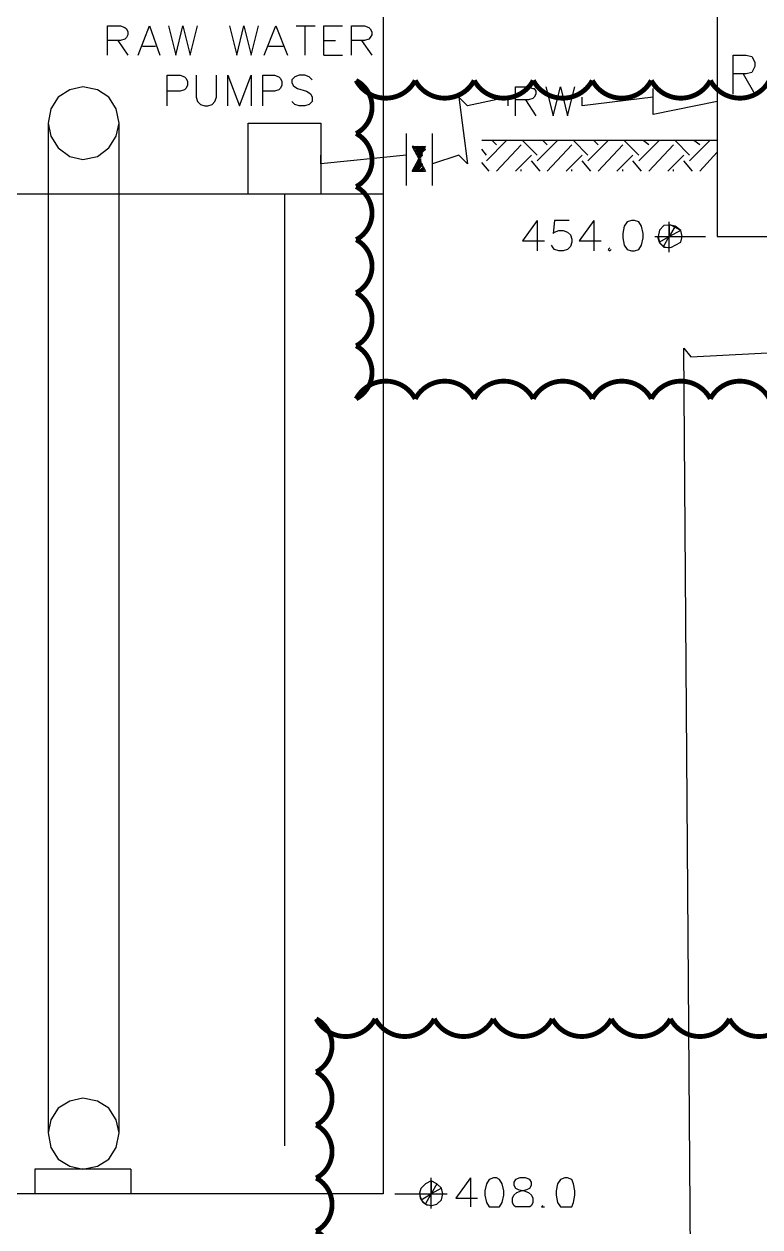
# Model space of a CAD drawing. Header units: metres. Extents: x 45 to 1207, y 17 to 774.
# Drawn here: x 163.1 to 284.8, y 421.5 to 620.5 of the extents above; entities that cross this region are included whole.
import ezdxf

# ---------------------------------------------------------------- set-up
doc = ezdxf.new("R2010")
doc.units = ezdxf.units.M
doc.layers.add('REV-AGENT', color=1, linetype='Continuous')

msp = doc.modelspace()

# ---------------------------------------------------------------- linework, layer by layer
for p, q in [((222.48, 648.72), (222.48, 426.96)), ((277.68, 640.8), (277.68, 585.36)), ((176.88, 615.36), (176.88, 620.16)), ((176.88, 620.16), (179.04, 620.16)), ((179.04, 620.16), (179.76, 619.92)), ((179.76, 619.92), (180, 619.68)), ((180, 619.68), (180.24, 619.2)), ((180.24, 619.2), (180.24, 618.72)), ((181.92, 615.36), (183.84, 620.16)), ((183.84, 620.16), (185.52, 615.36)), ((186.96, 620.16), (188.16, 615.36)), ((188.16, 615.36), (189.36, 620.16)), ((189.36, 620.16), (190.56, 615.36)), ((190.56, 615.36), (191.76, 620.16)), ((197.04, 620.16), (198.24, 615.36)), ((198.24, 615.36), (199.44, 620.16)), ((199.44, 620.16), (200.64, 615.36)), ((200.64, 615.36), (201.84, 620.16)), ((202.8, 615.36), (204.72, 620.16)), ((204.72, 620.16), (206.64, 615.36)), ((208.08, 620.16), (211.2, 620.16)), ((209.52, 620.16), (209.52, 615.36)), ((212.64, 615.36), (212.64, 620.16)), ((212.64, 620.16), (215.76, 620.16)), ((217.2, 615.36), (217.2, 620.16)), ((217.2, 620.16), (219.36, 620.16)), ((219.36, 620.16), (220.08, 619.92)), ((220.08, 619.92), (220.32, 619.68)), ((220.32, 619.68), (220.56, 619.2)), ((220.56, 619.2), (220.56, 618.72)), ((179.04, 617.76), (176.88, 617.76)), ((178.56, 617.76), (180.24, 615.36)), ((179.76, 618), (179.04, 617.76)), ((180, 618.24), (179.76, 618)), ((180.24, 618.72), (180, 618.24)), ((212.64, 617.76), (214.56, 617.76)), ((219.36, 617.76), (217.2, 617.76)), ((218.88, 617.76), (220.56, 615.36)), ((220.08, 618), (219.36, 617.76)), ((220.32, 618.24), (220.08, 618)), ((220.56, 618.72), (220.32, 618.24)), ((182.64, 616.8), (184.8, 616.8)), ((203.52, 616.8), (205.92, 616.8)), ((212.64, 615.36), (215.76, 615.36)), ((280.32, 608.88), (280.32, 615.36)), ((280.32, 615.36), (282.48, 615.36)), ((282.48, 615.36), (283.44, 615.12)), ((283.44, 615.12), (283.92, 614.16)), ((283.92, 613.44), (283.44, 612.48)), ((283.92, 614.16), (283.92, 613.44)), ((186.72, 606.96), (186.72, 612)), ((186.72, 612), (188.88, 612)), ((188.88, 612), (189.6, 611.76)), ((189.6, 611.76), (189.84, 611.52)), ((189.84, 611.52), (190.08, 611.04)), ((190.08, 611.04), (190.08, 610.32)), ((191.52, 612), (191.52, 608.4)), ((194.88, 608.4), (194.88, 612)), ((196.8, 606.96), (196.8, 612)), ((196.8, 612), (198.72, 606.96)), ((198.72, 606.96), (200.64, 612)), ((200.64, 612), (200.64, 606.96)), ((202.56, 606.96), (202.56, 612)), ((202.56, 612), (204.48, 612)), ((204.48, 612), (205.2, 611.76)), ((205.2, 611.76), (205.44, 611.52)), ((205.44, 611.52), (205.68, 611.04)), ((205.68, 611.04), (205.68, 610.32)), ((207.84, 611.76), (207.36, 611.28)), ((207.36, 611.28), (207.36, 610.8)), ((208.56, 612), (207.84, 611.76)), ((209.52, 612), (208.56, 612)), ((210.24, 611.76), (209.52, 612)), ((210.72, 611.28), (210.24, 611.76)), ((282.48, 612.24), (280.32, 612.24)), ((282, 612.24), (283.92, 608.88)), ((283.44, 612.48), (282.48, 612.24)), ((170.64, 609.6), (168.72, 608.4)), ((172.8, 610.08), (170.64, 609.6)), ((175.2, 609.6), (172.8, 610.08)), ((177.12, 608.4), (175.2, 609.6)), ((188.88, 609.36), (186.72, 609.36)), ((189.6, 609.6), (188.88, 609.36)), ((189.84, 609.84), (189.6, 609.6)), ((190.08, 610.32), (189.84, 609.84)), ((204.48, 609.36), (202.56, 609.36)), ((205.2, 609.6), (204.48, 609.36)), ((205.44, 609.84), (205.2, 609.6)), ((205.68, 610.32), (205.44, 609.84)), ((207.36, 610.8), (207.6, 610.32)), ((207.6, 610.32), (207.84, 610.08)), ((207.84, 610.08), (208.32, 609.84)), ((208.32, 609.84), (209.76, 609.36)), ((209.76, 609.36), (210.24, 609.12)), ((210.24, 609.12), (210.48, 608.88)), ((244.32, 605.28), (244.32, 610.08)), ((244.32, 610.08), (246.48, 610.08)), ((246.48, 610.08), (247.2, 609.84)), ((247.2, 609.84), (247.44, 609.84)), ((247.44, 609.84), (247.68, 609.36)), ((247.68, 609.36), (247.68, 608.88)), ((249.36, 610.08), (250.56, 605.28)), ((250.56, 605.28), (251.76, 610.08)), ((251.76, 610.08), (252.96, 605.28)), ((252.96, 605.28), (254.16, 610.08)), ((267.12, 605.52), (267.12, 609.84)), ((168.72, 608.4), (167.52, 606.48)), ((178.32, 606.48), (177.12, 608.4)), ((191.52, 608.4), (191.76, 607.68)), ((191.76, 607.68), (192.24, 607.2)), ((192.24, 607.2), (192.96, 606.96)), ((192.96, 606.96), (193.44, 606.96)), ((193.44, 606.96), (194.16, 607.2)), ((194.16, 607.2), (194.64, 607.68)), ((194.64, 607.68), (194.88, 608.4)), ((207.84, 607.2), (207.36, 607.68)), ((208.56, 606.96), (207.84, 607.2)), ((209.52, 606.96), (208.56, 606.96)), ((210.24, 607.2), (209.52, 606.96)), ((210.72, 607.68), (210.24, 607.2)), ((210.48, 608.88), (210.72, 608.4)), ((210.72, 608.4), (210.72, 607.68)), ((236.4, 606.96), (234.96, 608.4)), ((236.4, 606.96), (234.96, 608.4)), ((234.96, 608.4), (236.4, 597.36)), ((234.96, 608.4), (236.4, 597.36)), ((243.12, 608.4), (236.4, 606.96)), ((243.12, 608.4), (236.4, 606.96)), ((243.12, 606.96), (243.12, 608.4)), ((246.48, 607.92), (244.32, 607.92)), ((246, 607.92), (247.68, 605.28)), ((247.2, 608.16), (246.48, 607.92)), ((247.44, 608.4), (247.2, 608.16)), ((247.68, 608.88), (247.44, 608.4)), ((267.12, 608.4), (255.36, 606.96)), ((267.12, 608.4), (255.36, 606.96)), ((255.36, 606.96), (255.36, 608.4)), ((267.12, 606.96), (267.12, 608.4)), ((277.68, 607.68), (267.12, 605.52)), ((167.52, 606.48), (167.04, 604.08)), ((178.8, 604.08), (178.32, 606.48)), ((167.04, 604.08), (167.04, 437.04)), ((167.04, 604.08), (167.52, 601.92)), ((178.32, 601.92), (178.8, 604.08)), ((178.8, 437.04), (178.8, 604.08)), ((167.52, 601.92), (168.72, 600)), ((177.12, 600), (178.32, 601.92)), ((226.32, 593.76), (226.32, 602.4)), ((230.64, 593.76), (230.64, 602.4)), ((277.68, 601.2), (238.8, 601.2)), ((239.52, 597.84), (242.88, 601.2)), ((241.2, 600.48), (240.48, 601.2)), ((247.92, 598.8), (245.52, 601.2)), ((247.92, 597.84), (251.28, 601.2)), ((249.6, 600.48), (248.88, 601.2)), ((256.32, 598.8), (253.92, 601.2)), ((256.32, 597.84), (259.68, 601.2)), ((258, 600.48), (257.28, 601.2)), ((264.72, 598.8), (262.32, 601.2)), ((264.72, 597.84), (268.08, 601.2)), ((266.4, 600.48), (265.44, 601.2)), ((273.12, 598.8), (270.72, 601.2)), ((273.12, 597.84), (276.48, 601.2)), ((274.8, 600.48), (273.84, 601.2)), ((168.72, 600), (170.64, 598.56)), ((175.2, 598.56), (177.12, 600)), ((227.28, 600.24), (229.44, 596.16)), ((227.28, 596.16), (229.44, 600.24)), ((227.28, 600.24), (229.44, 600.24)), ((227.28, 600.24), (227.52, 600.24)), ((227.52, 600.24), (227.28, 600.24)), ((227.52, 600), (227.76, 600.24)), ((227.52, 599.76), (228, 600.24)), ((227.52, 599.76), (228.24, 600.24)), ((228.24, 600.24), (227.52, 599.76)), ((227.76, 599.76), (228.24, 600.24)), ((228.24, 600.24), (227.76, 599.76)), ((227.76, 599.52), (228.48, 600.24)), ((228.48, 600.24), (227.76, 599.52)), ((227.76, 599.52), (228.48, 600.24)), ((227.76, 599.52), (228.72, 600.24)), ((228.72, 600.24), (227.76, 599.28)), ((227.76, 599.28), (228.72, 600.24)), ((228.72, 600.24), (227.76, 599.28)), ((227.76, 599.28), (228.72, 600.24)), ((228.72, 600.24), (227.76, 599.28)), ((227.76, 599.28), (228.72, 600.24)), ((228.72, 600.24), (227.76, 599.28)), ((227.76, 599.28), (228.72, 600.24)), ((228.72, 600.24), (227.76, 599.28)), ((227.76, 599.28), (228.72, 600.24)), ((228.72, 600.24), (227.76, 599.28)), ((227.76, 599.28), (228.72, 600.24)), ((228.72, 600.24), (227.76, 599.28)), ((227.76, 599.28), (228.72, 600.24)), ((228.72, 600.24), (227.76, 599.28)), ((227.76, 599.28), (228.72, 600.24)), ((228.72, 600.24), (227.76, 599.28)), ((227.76, 599.28), (228.72, 600.24)), ((228.72, 600.24), (227.76, 599.28)), ((227.76, 599.28), (228.72, 600.24)), ((228.72, 600.24), (227.76, 599.28)), ((227.76, 599.28), (228.72, 600.24)), ((228.72, 600.24), (227.76, 599.28)), ((227.76, 599.28), (228.72, 600.24)), ((228.72, 600.24), (227.76, 599.28)), ((227.76, 599.28), (228.72, 600.24)), ((228.72, 600.24), (227.76, 599.28)), ((227.76, 599.28), (228.72, 600.24)), ((228.72, 600.24), (227.76, 599.28)), ((227.76, 599.28), (228.72, 600.24)), ((228.72, 600.24), (227.76, 599.28)), ((227.76, 599.28), (228.72, 600.24)), ((228.72, 600.24), (227.76, 599.28)), ((227.76, 599.28), (228.72, 600.24)), ((228.72, 600.24), (227.76, 599.28)), ((227.76, 599.28), (228.72, 600.24)), ((227.76, 599.28), (228.96, 600.24)), ((228.96, 600.24), (227.76, 599.28)), ((227.76, 599.28), (228.96, 600.24)), ((228.96, 600.24), (228, 599.28)), ((228, 599.28), (228.96, 600.24)), ((228.96, 600.24), (228, 599.28)), ((228, 599.28), (228.96, 600.24)), ((228.96, 600.24), (228, 599.28)), ((228, 599.28), (228.96, 600.24)), ((228.96, 600.24), (228, 599.28)), ((228, 599.28), (228.96, 600.24)), ((228.96, 600.24), (228, 599.28)), ((228, 599.28), (228.96, 600.24)), ((228.96, 600.24), (228, 599.28)), ((228, 599.28), (228.96, 600.24)), ((228.96, 600.24), (228, 599.28)), ((228, 599.28), (228.96, 600.24)), ((228.96, 600.24), (228, 599.28)), ((228, 599.28), (228.96, 600.24)), ((228.96, 600.24), (228, 599.28)), ((228, 599.28), (228.96, 600.24)), ((228.96, 600.24), (228, 599.28)), ((228, 599.28), (228.96, 600.24)), ((228.96, 600.24), (228, 599.28)), ((228, 599.28), (228.96, 600.24)), ((228.96, 600.24), (228, 599.28)), ((228, 599.28), (228.96, 600.24)), ((228.96, 600.24), (228, 599.28)), ((228, 599.28), (228.96, 600.24)), ((228.96, 600.24), (228, 599.28)), ((228, 599.28), (228.96, 600.24)), ((228.96, 600.24), (228, 599.28)), ((228, 599.28), (228.96, 600.24)), ((228.96, 600.24), (228, 599.04)), ((228, 599.04), (228.96, 600.24)), ((228.96, 600.24), (228, 599.04)), ((228, 599.04), (228.96, 600.24)), ((228.96, 600.24), (228, 599.04)), ((228, 599.04), (228.96, 600.24)), ((228.96, 600.24), (228, 599.04)), ((228, 599.04), (228.96, 600.24)), ((228.96, 600.24), (228, 599.04)), ((228, 599.04), (228.96, 600.24)), ((228.96, 600.24), (228, 599.04)), ((228, 599.04), (228.96, 600.24)), ((228.96, 600.24), (228, 599.04)), ((228, 599.04), (229.2, 600.24)), ((229.2, 600.24), (228, 599.04)), ((228, 599.04), (229.2, 600.24)), ((229.2, 600.24), (228, 599.04)), ((228, 599.04), (229.2, 600.24)), ((229.2, 600.24), (228, 599.04)), ((228, 599.04), (229.2, 600.24)), ((229.2, 600.24), (228, 599.04)), ((228, 599.04), (229.2, 600.24)), ((229.2, 600.24), (228, 599.04)), ((228, 599.04), (229.2, 600.24)), ((229.2, 600.24), (228, 599.04)), ((228, 599.04), (229.2, 600.24)), ((229.2, 600.24), (228, 599.04)), ((228, 599.04), (229.2, 600.24)), ((229.2, 600.24), (228, 599.04)), ((228, 599.04), (229.2, 600.24)), ((229.2, 600.24), (228, 599.04)), ((228, 599.04), (229.2, 600.24)), ((229.2, 600.24), (228, 599.04)), ((228, 599.04), (229.2, 600.24)), ((229.2, 600.24), (228, 599.04)), ((228, 599.04), (229.2, 600.24)), ((229.2, 600.24), (228, 599.04)), ((228, 599.04), (229.2, 600.24)), ((229.2, 600.24), (228, 599.04)), ((228, 599.04), (229.2, 600.24)), ((229.2, 600.24), (228, 599.04)), ((228, 599.04), (229.2, 600.24)), ((229.2, 600.24), (228, 599.04)), ((228, 599.04), (229.2, 600.24)), ((229.2, 600.24), (228, 599.04)), ((228, 599.04), (229.2, 600.24)), ((229.2, 600.24), (228, 599.04)), ((228, 599.04), (229.2, 600.24)), ((229.2, 600.24), (228, 599.04)), ((228, 599.04), (229.2, 600.24)), ((229.2, 600.24), (228, 599.04)), ((228, 599.04), (229.2, 600.24)), ((229.2, 600.24), (228, 599.04)), ((228, 599.04), (229.2, 600.24)), ((229.2, 600.24), (228, 599.04)), ((228, 599.04), (229.2, 600.24)), ((229.2, 600.24), (228, 599.04)), ((228, 599.04), (229.2, 600.24)), ((228, 599.04), (229.44, 600.24)), ((229.44, 600.24), (228, 599.04)), ((228, 599.04), (229.44, 600.24)), ((229.44, 600.24), (228, 598.8)), ((228, 598.8), (229.44, 600.24)), ((229.44, 600.24), (228, 598.8)), ((228, 598.8), (229.44, 600.24)), ((229.44, 600.24), (228, 598.8)), ((228, 598.8), (229.44, 600.24)), ((229.44, 600.24), (228, 598.8)), ((228, 598.8), (229.44, 600.24)), ((229.44, 600.24), (228, 598.8)), ((228, 598.8), (229.44, 600.24)), ((229.44, 600.24), (228, 598.8)), ((228, 598.8), (229.44, 600.24)), ((229.44, 600.24), (228, 598.8)), ((228, 598.8), (229.44, 600.24)), ((229.44, 600.24), (228, 598.8)), ((228, 598.8), (229.44, 600.24)), ((229.44, 600.24), (228, 598.8)), ((228, 598.8), (229.44, 600.24)), ((229.44, 600.24), (228, 598.8)), ((228, 598.8), (229.44, 600.24)), ((229.44, 600.24), (228, 598.8)), ((228, 598.8), (229.44, 600.24)), ((229.44, 600.24), (228, 598.8)), ((228, 598.8), (229.44, 600.24)), ((229.44, 600.24), (228, 598.8)), ((228, 598.8), (229.44, 600.24)), ((229.44, 600.24), (228, 598.8)), ((228, 598.8), (229.44, 600.24)), ((229.44, 600.24), (228, 598.8)), ((228, 598.8), (229.44, 600.24)), ((229.44, 600.24), (228, 598.8)), ((228, 598.8), (229.44, 600.24)), ((229.44, 600.24), (228, 598.8)), ((228, 598.8), (229.44, 600.24)), ((229.44, 600.24), (228.24, 598.8)), ((228.24, 598.8), (229.44, 600.24)), ((229.44, 600.24), (228.24, 598.8)), ((228.24, 598.8), (229.44, 600.24)), ((229.44, 600.24), (228.24, 598.8)), ((228.24, 598.8), (229.44, 600.24)), ((228.24, 598.8), (229.44, 599.76)), ((229.44, 599.76), (228.24, 598.8)), ((228.24, 598.8), (229.44, 599.76)), ((228.24, 598.8), (229.2, 599.76)), ((229.2, 599.76), (228.24, 598.8)), ((228.24, 598.56), (229.2, 599.76)), ((229.2, 599.76), (228.24, 598.56)), ((228.24, 598.56), (229.2, 599.76)), ((228.24, 598.56), (229.2, 599.52)), ((228.24, 598.56), (228.96, 599.04)), ((228.96, 599.04), (228.24, 598.32)), ((228.24, 598.32), (228.96, 599.04)), ((228.96, 599.04), (228.24, 598.32)), ((228.24, 598.32), (228.96, 599.04)), ((228.96, 599.04), (228.24, 598.32)), ((228.24, 598.32), (228.96, 599.04)), ((228.96, 599.04), (228.24, 598.32)), ((228.24, 598.32), (228.96, 599.04)), ((228.96, 599.04), (228.24, 598.32)), ((228.24, 598.32), (228.96, 599.04)), ((228.96, 599.04), (228.24, 598.32)), ((239.52, 598.8), (238.8, 599.76)), ((241.2, 596.16), (245.28, 600.48)), ((249.6, 596.16), (253.68, 600.48)), ((258, 596.16), (262.08, 600.48)), ((266.4, 596.16), (270.48, 600.48)), ((274.8, 596.16), (277.68, 599.28)), ((170.64, 598.56), (172.8, 598.08)), ((172.8, 598.08), (175.2, 598.56)), ((226.32, 598.8), (212.16, 597.36)), ((226.32, 598.8), (212.16, 597.36)), ((212.16, 597.36), (212.16, 598.8)), ((226.32, 597.36), (226.32, 598.8)), ((228.72, 597.6), (227.28, 596.16)), ((227.28, 596.16), (228.72, 597.6)), ((228.72, 597.6), (227.28, 596.16)), ((227.28, 596.16), (228.72, 597.6)), ((228.72, 597.6), (227.28, 596.16)), ((227.28, 596.16), (228.72, 597.6)), ((228.72, 597.6), (227.28, 596.16)), ((227.28, 596.16), (228.72, 597.6)), ((228.72, 597.6), (227.28, 596.16)), ((228.72, 597.6), (227.52, 596.64)), ((227.52, 596.64), (228.72, 597.6)), ((228.72, 597.6), (227.52, 596.64)), ((227.52, 596.64), (228.72, 597.6)), ((228.72, 597.6), (227.52, 596.64)), ((227.52, 596.64), (228.72, 597.6)), ((228.72, 597.6), (227.52, 596.4)), ((227.52, 596.4), (228.72, 597.6)), ((228.72, 597.6), (227.52, 596.4)), ((227.52, 596.4), (228.72, 597.6)), ((228.72, 597.6), (227.52, 596.4)), ((227.52, 596.4), (228.72, 597.6)), ((228.72, 597.6), (227.52, 596.4)), ((227.52, 596.4), (228.72, 597.6)), ((228.72, 597.6), (227.52, 596.4)), ((227.52, 596.4), (228.72, 597.6)), ((228.72, 597.6), (227.52, 596.4)), ((227.52, 596.4), (228.72, 597.6)), ((228.72, 597.6), (227.52, 596.4)), ((227.52, 596.4), (228.72, 597.6)), ((228.72, 597.6), (227.52, 596.4)), ((227.52, 596.4), (228.72, 597.6)), ((228.72, 597.6), (227.52, 596.4)), ((227.52, 596.4), (228.72, 597.6)), ((228.72, 597.6), (227.52, 596.4)), ((227.52, 596.4), (228.72, 597.6)), ((228.72, 597.6), (227.52, 596.4)), ((227.52, 596.4), (228.72, 597.6)), ((228.72, 597.6), (227.52, 596.16)), ((227.52, 596.16), (228.72, 597.6)), ((228.72, 597.6), (227.52, 596.16)), ((227.52, 596.16), (228.72, 597.6)), ((228.72, 597.6), (227.52, 596.16)), ((227.52, 596.16), (228.72, 597.6)), ((228.72, 597.6), (227.52, 596.16)), ((227.52, 596.16), (228.72, 597.6)), ((228.72, 597.6), (227.52, 596.16)), ((227.52, 596.16), (228.72, 597.6)), ((228.72, 597.6), (227.52, 596.16)), ((227.52, 596.16), (228.72, 597.6)), ((228.72, 597.6), (227.52, 596.16)), ((227.52, 596.16), (228.72, 597.6)), ((228.72, 597.6), (227.52, 596.16)), ((227.52, 596.16), (228.72, 597.36)), ((228.72, 597.36), (227.52, 596.16)), ((227.52, 596.16), (228.72, 597.36)), ((228.72, 597.36), (227.52, 596.16)), ((227.52, 596.16), (228.72, 597.36)), ((228.72, 597.36), (227.52, 596.16)), ((227.52, 596.16), (228.72, 597.36)), ((228.72, 597.36), (227.52, 596.16)), ((227.52, 596.16), (228.72, 597.36)), ((228.72, 597.36), (227.52, 596.16)), ((227.52, 596.16), (228.72, 597.36)), ((228.72, 597.36), (227.52, 596.16)), ((227.52, 596.16), (228.72, 597.36)), ((228.72, 597.36), (227.52, 596.16)), ((227.52, 596.16), (228.72, 597.36)), ((228.72, 597.36), (227.52, 596.16)), ((227.52, 596.16), (228.72, 597.36)), ((228.72, 597.36), (227.52, 596.16)), ((227.52, 596.16), (228.96, 597.36)), ((228.96, 597.36), (227.52, 596.16)), ((227.52, 596.16), (228.96, 597.36)), ((228.96, 597.36), (227.52, 596.16)), ((227.52, 596.16), (228.96, 597.36)), ((228.96, 597.36), (227.52, 596.16)), ((227.52, 596.16), (228.96, 597.36)), ((228.96, 597.36), (227.52, 596.16)), ((227.52, 596.16), (228.96, 597.36)), ((228.96, 597.36), (227.52, 596.16)), ((227.52, 596.16), (228.96, 597.36)), ((228.96, 597.36), (227.52, 596.16)), ((227.52, 596.16), (228.96, 597.36)), ((228.96, 597.36), (227.52, 596.16)), ((227.52, 596.16), (228.96, 597.36)), ((228.96, 597.36), (227.52, 596.16)), ((227.52, 596.16), (228.96, 597.36)), ((228.96, 597.36), (227.52, 596.16)), ((227.52, 596.16), (228.96, 597.36)), ((228.96, 597.36), (227.52, 596.16)), ((227.52, 596.16), (228.96, 597.36)), ((228.96, 597.36), (227.52, 596.16)), ((227.52, 596.16), (228.96, 597.36)), ((228.96, 597.36), (227.52, 596.16)), ((227.52, 596.16), (228.96, 597.36)), ((228.96, 597.36), (227.52, 596.16)), ((227.76, 596.88), (228.72, 597.84)), ((227.76, 596.88), (228.72, 597.6)), ((228.72, 597.6), (227.76, 596.64)), ((227.76, 596.64), (228.72, 597.6)), ((228.72, 597.6), (227.76, 596.64)), ((227.76, 596.64), (228.72, 597.6)), ((228.72, 597.6), (227.76, 596.64)), ((227.76, 596.64), (228.72, 597.6)), ((228.72, 597.6), (227.76, 596.64)), ((227.76, 596.64), (228.72, 597.6)), ((228.72, 597.6), (227.76, 596.64)), ((227.76, 596.64), (228.72, 597.6)), ((228.72, 597.6), (227.76, 596.64)), ((227.76, 596.64), (228.72, 597.6)), ((228.72, 597.6), (227.76, 596.64)), ((227.76, 596.64), (228.72, 597.6)), ((228.72, 597.6), (227.76, 596.64)), ((227.76, 596.64), (228.72, 597.6)), ((227.76, 596.16), (228.96, 597.36)), ((227.76, 596.16), (228.96, 597.12)), ((228, 597.6), (228.48, 597.84)), ((228.48, 597.84), (228, 597.6)), ((228, 597.6), (228.48, 597.84)), ((228.48, 597.84), (228, 597.36)), ((228, 597.36), (228.48, 597.84)), ((228.48, 597.84), (228, 597.36)), ((228, 597.36), (228.48, 597.84)), ((228.48, 597.84), (228, 597.36)), ((228, 597.36), (228.48, 597.84)), ((228.48, 597.84), (228, 597.36)), ((228, 597.36), (228.48, 597.84)), ((228.48, 597.84), (228, 597.36)), ((228, 597.36), (228.48, 597.84)), ((228.48, 597.84), (228, 597.36)), ((228, 597.36), (228.48, 597.84)), ((228.48, 597.84), (228, 597.36)), ((228, 597.36), (228.48, 597.84)), ((228.48, 597.84), (228, 597.36)), ((228, 597.36), (228.48, 597.84)), ((228.48, 597.84), (228, 597.36)), ((228, 597.36), (228.48, 597.84)), ((228.48, 597.84), (228, 597.36)), ((228, 597.36), (228.72, 597.84)), ((228.72, 597.84), (228, 597.36)), ((228, 597.36), (228.72, 597.84)), ((228.72, 597.84), (228, 597.12)), ((228, 597.12), (228.72, 597.84)), ((228.72, 597.84), (228, 597.12)), ((228, 597.12), (228.72, 597.84)), ((228.72, 597.84), (228, 597.12)), ((228, 597.12), (228.72, 597.84)), ((228.72, 597.84), (228, 597.12)), ((228, 597.12), (228.72, 597.84)), ((228.72, 597.84), (228, 597.12)), ((228, 597.12), (228.72, 597.84)), ((228.72, 597.84), (228, 597.12)), ((228, 597.12), (228.72, 597.84)), ((228.72, 597.84), (228, 597.12)), ((228, 597.12), (228.72, 597.84)), ((228.72, 597.84), (228, 597.12)), ((228, 597.12), (228.72, 597.84)), ((228.72, 597.84), (228, 597.12)), ((228.96, 597.12), (228, 596.16)), ((228, 596.16), (228.96, 597.12)), ((228.96, 597.12), (228, 596.16)), ((228, 596.16), (228.96, 597.12)), ((228.96, 597.12), (228, 596.16)), ((228, 596.16), (228.96, 597.12)), ((228.96, 597.12), (228, 596.16)), ((228, 596.16), (228.96, 597.12)), ((228.96, 597.12), (228, 596.16)), ((228, 596.16), (228.96, 597.12)), ((228.96, 597.12), (228, 596.16)), ((228, 596.16), (228.96, 597.12)), ((228.96, 597.12), (228, 596.16)), ((228, 596.16), (228.96, 597.12)), ((228.96, 597.12), (228, 596.16)), ((228, 596.16), (228.96, 597.12)), ((228.96, 597.12), (228, 596.16)), ((228, 596.16), (228.96, 597.12)), ((228.96, 597.12), (228, 596.16)), ((228, 596.16), (228.96, 597.12)), ((228.96, 597.12), (228, 596.16)), ((228, 596.16), (228.96, 597.12)), ((228.96, 597.12), (228, 596.16)), ((228, 596.16), (228.96, 597.12)), ((228.96, 597.12), (228, 596.16)), ((228, 596.16), (228.96, 597.12)), ((228.96, 597.12), (228, 596.16)), ((228, 596.16), (228.96, 597.12)), ((228.96, 597.12), (228, 596.16)), ((228, 596.16), (228.96, 597.12)), ((228.96, 597.12), (228, 596.16)), ((228, 596.16), (228.96, 597.12)), ((228.96, 597.12), (228, 596.16)), ((228, 596.16), (228.96, 597.12)), ((228.96, 597.12), (228, 596.16)), ((228, 596.16), (228.96, 597.12)), ((228.96, 597.12), (228, 596.16)), ((228, 596.16), (228.96, 597.12)), ((228.96, 597.12), (228, 596.16)), ((228, 596.16), (228.96, 597.12)), ((228.96, 597.12), (228, 596.16)), ((228, 596.16), (228.96, 597.12)), ((228.96, 597.12), (228, 596.16)), ((228, 596.16), (228.96, 597.12)), ((228.96, 597.12), (228, 596.16)), ((228.24, 598.32), (228.96, 598.8)), ((228.96, 598.8), (228.24, 598.32)), ((228.24, 598.32), (228.72, 598.8)), ((228.72, 598.8), (228.24, 598.32)), ((228.24, 598.32), (228.72, 598.8)), ((228.72, 598.8), (228.24, 598.32)), ((228.24, 598.32), (228.72, 598.8)), ((228.72, 598.8), (228.24, 598.32)), ((228.24, 598.32), (228.72, 598.8)), ((228.72, 598.8), (228.24, 598.32)), ((228.24, 598.32), (228.72, 598.8)), ((228.72, 598.8), (228.24, 598.32)), ((228.24, 598.32), (228.72, 598.8)), ((228.72, 598.8), (228.24, 598.32)), ((228.24, 598.32), (228.72, 598.8)), ((228.72, 598.8), (228.24, 598.32)), ((228.24, 598.32), (228.72, 598.8)), ((228.24, 598.56), (228.24, 598.32)), ((228.24, 598.08), (228.24, 597.84)), ((228.48, 598.08), (228.24, 598.08)), ((228.24, 597.84), (228.48, 598.08)), ((228.48, 598.08), (228.24, 597.84)), ((228.24, 597.6), (228.48, 598.08)), ((228.24, 597.6), (228.48, 597.84)), ((228.48, 597.84), (228.24, 597.6)), ((228.72, 598.8), (228.48, 598.32)), ((228.48, 598.32), (228.72, 598.8)), ((228.72, 598.8), (228.48, 598.32)), ((228.48, 598.32), (228.72, 598.8)), ((228.72, 598.8), (228.48, 598.32)), ((228.48, 598.32), (228.48, 598.56)), ((228.48, 598.32), (228.72, 598.56)), ((228.72, 598.56), (228.48, 598.32)), ((228.48, 598.32), (228.72, 598.56)), ((228.72, 598.56), (228.48, 598.32)), ((228.48, 598.32), (228.72, 598.56)), ((228.72, 598.56), (228.48, 598.32)), ((228.48, 598.32), (228.72, 598.56)), ((228.72, 598.56), (228.48, 598.32)), ((228.48, 598.32), (228.72, 598.56)), ((228.72, 598.56), (228.48, 598.32)), ((228.48, 598.32), (228.72, 598.56)), ((228.72, 598.56), (228.48, 598.32)), ((228.48, 598.32), (228.72, 598.56)), ((228.72, 598.56), (228.48, 598.32)), ((228.48, 598.32), (228.72, 598.56)), ((228.72, 598.56), (228.48, 598.32)), ((228.48, 598.32), (228.72, 598.56)), ((228.72, 598.56), (228.48, 598.32)), ((228.48, 598.32), (228.72, 598.56)), ((228.72, 598.56), (228.48, 598.32)), ((228.48, 598.32), (228.72, 598.56)), ((228.72, 598.56), (228.48, 598.32)), ((228.72, 598.32), (228.48, 598.32)), ((228.48, 597.84), (228.48, 598.08)), ((228.48, 598.08), (228.72, 598.08)), ((234.96, 598.8), (230.64, 597.36)), ((234.96, 598.8), (230.64, 597.36)), ((230.64, 597.36), (230.64, 598.8)), ((236.4, 597.36), (234.96, 598.8)), ((236.4, 597.36), (234.96, 598.8)), ((240, 596.16), (238.8, 597.6)), ((244.32, 596.16), (246.96, 598.8)), ((248.4, 596.16), (246.96, 597.84)), ((252.72, 596.16), (255.36, 598.8)), ((256.8, 596.16), (255.36, 597.84)), ((261.12, 596.16), (263.76, 598.8)), ((265.2, 596.16), (263.76, 597.84)), ((269.52, 596.16), (272.16, 598.8)), ((273.6, 596.16), (272.16, 597.84)), ((227.28, 596.16), (229.44, 596.16)), ((228.24, 596.16), (229.2, 596.88)), ((229.2, 596.88), (228.48, 596.16)), ((228.48, 596.16), (229.2, 596.88)), ((229.2, 596.88), (228.48, 596.16)), ((228.48, 596.16), (229.2, 596.88)), ((229.2, 596.88), (228.48, 596.16)), ((228.48, 596.16), (229.2, 596.88)), ((229.2, 596.88), (228.48, 596.16)), ((228.48, 596.16), (229.2, 596.88)), ((229.2, 596.88), (228.48, 596.16)), ((228.48, 596.16), (229.2, 596.88)), ((229.2, 596.88), (228.48, 596.16)), ((228.48, 596.16), (229.2, 596.88)), ((229.2, 596.88), (228.48, 596.16)), ((228.48, 596.16), (229.2, 596.88)), ((229.2, 596.88), (228.48, 596.16)), ((228.48, 596.16), (229.2, 596.88)), ((229.2, 596.88), (228.48, 596.16)), ((228.48, 596.16), (229.2, 596.88)), ((229.2, 596.88), (228.48, 596.16)), ((228.48, 596.16), (229.2, 596.88)), ((229.2, 596.88), (228.48, 596.16)), ((228.48, 596.16), (229.2, 596.88)), ((229.2, 596.88), (228.48, 596.16)), ((228.48, 596.16), (229.2, 596.88)), ((229.2, 596.88), (228.48, 596.16)), ((228.48, 596.16), (229.2, 596.88)), ((228.48, 596.16), (229.2, 596.64)), ((229.2, 596.64), (228.48, 596.16)), ((228.48, 596.16), (229.2, 596.64)), ((229.2, 596.64), (228.72, 596.16)), ((228.72, 596.16), (229.2, 596.64)), ((229.2, 596.64), (228.72, 596.16)), ((228.72, 596.16), (229.2, 596.64)), ((229.2, 596.64), (228.72, 596.16)), ((228.72, 596.16), (229.2, 596.64)), ((229.2, 596.64), (228.72, 596.16)), ((228.72, 596.16), (229.2, 596.64)), ((229.2, 596.64), (228.72, 596.16)), ((228.72, 596.16), (229.2, 596.64)), ((229.2, 596.64), (228.72, 596.16)), ((228.72, 596.16), (229.2, 596.64)), ((229.2, 596.64), (228.72, 596.16)), ((228.72, 596.16), (229.2, 596.64)), ((229.2, 596.64), (228.72, 596.16)), ((228.72, 596.16), (229.2, 596.64)), ((229.2, 596.64), (228.72, 596.16)), ((228.72, 596.16), (229.2, 596.64)), ((229.2, 596.64), (228.72, 596.16)), ((228.72, 596.16), (229.2, 596.64)), ((229.2, 596.64), (228.72, 596.16)), ((228.72, 596.16), (229.2, 596.64)), ((229.2, 596.64), (228.72, 596.16)), ((228.72, 596.16), (229.2, 596.64)), ((229.2, 596.64), (228.72, 596.16)), ((228.72, 596.16), (229.2, 596.64)), ((229.2, 596.64), (228.72, 596.16)), ((228.72, 596.16), (229.2, 596.64)), ((229.2, 596.64), (228.72, 596.16)), ((228.72, 596.16), (229.2, 596.64)), ((229.2, 596.64), (228.72, 596.16)), ((228.72, 596.16), (229.2, 596.64)), ((229.2, 596.64), (228.72, 596.16)), ((228.72, 596.16), (229.2, 596.64)), ((229.2, 596.64), (228.72, 596.16)), ((228.72, 596.16), (229.2, 596.64)), ((229.2, 596.64), (228.72, 596.16)), ((228.72, 596.16), (229.2, 596.64)), ((229.2, 596.64), (228.72, 596.16)), ((228.72, 596.16), (229.2, 596.64)), ((229.2, 596.64), (228.72, 596.16)), ((228.72, 596.16), (229.2, 596.64)), ((229.2, 596.64), (228.72, 596.16)), ((228.72, 596.16), (229.2, 596.64)), ((229.2, 596.64), (228.72, 596.16)), ((228.72, 596.16), (229.2, 596.64)), ((229.2, 596.64), (228.96, 596.16)), ((228.96, 596.16), (229.2, 596.64)), ((229.2, 596.64), (228.96, 596.16)), ((228.96, 596.16), (229.2, 596.64)), ((228.96, 596.16), (229.2, 596.4)), ((229.2, 596.16), (229.44, 596.16)), ((245.28, 596.16), (245.28, 596.4)), ((253.68, 596.16), (253.68, 596.4)), ((262.08, 596.16), (262.08, 596.4)), ((270.48, 596.16), (270.48, 596.4)), ((222.48, 592.32), (155.04, 592.32)), ((206.16, 592.32), (206.16, 434.88)), ((247.92, 588), (245.52, 584.64)), ((247.92, 588), (247.92, 582.96)), ((250.8, 588), (250.56, 585.84)), ((253.2, 588), (250.8, 588)), ((257.28, 588), (254.88, 584.64)), ((257.28, 588), (257.28, 582.96)), ((262.32, 587.04), (262.08, 585.84)), ((262.8, 587.76), (262.32, 587.04)), ((263.52, 588), (262.8, 587.76)), ((264, 588), (263.52, 588)), ((264.72, 587.76), (264, 588)), ((265.2, 587.04), (264.72, 587.76)), ((265.44, 585.84), (265.2, 587.04)), ((269.76, 582.72), (269.76, 587.76)), ((270.72, 587.04), (269.76, 587.28)), ((269.76, 587.28), (269.76, 585.36)), ((270.72, 587.04), (269.76, 585.36)), ((271.68, 586.32), (270.72, 587.04)), ((250.56, 585.84), (250.8, 586.08)), ((250.8, 586.08), (251.52, 586.32)), ((251.52, 586.32), (252.24, 586.32)), ((252.24, 586.32), (252.96, 586.08)), ((252.96, 586.08), (253.44, 585.6)), ((253.44, 585.6), (253.68, 584.88)), ((262.08, 585.84), (262.08, 585.12)), ((262.08, 585.12), (262.32, 583.92)), ((265.2, 583.92), (265.44, 585.12)), ((265.44, 585.12), (265.44, 585.84)), ((267.36, 585.36), (272.4, 585.36)), ((267.84, 585.36), (268.08, 584.4)), ((268.08, 584.4), (269.76, 585.36)), ((268.8, 583.68), (269.76, 585.36)), ((271.68, 586.32), (269.76, 585.36)), ((269.76, 585.36), (275.76, 585.36)), ((269.76, 583.44), (269.76, 585.36)), ((271.92, 585.36), (271.68, 586.32)), ((271.92, 585.36), (271.68, 586.32)), ((271.68, 584.4), (271.92, 585.36)), ((277.68, 585.36), (449.76, 585.36)), ((245.52, 584.64), (249.12, 584.64)), ((250.56, 583.44), (250.32, 583.92)), ((250.8, 583.2), (250.56, 583.44)), ((251.52, 582.96), (250.8, 583.2)), ((252.96, 583.2), (252.24, 582.96)), ((253.44, 583.68), (252.96, 583.2)), ((253.68, 584.4), (253.44, 583.68)), ((253.68, 584.88), (253.68, 584.4)), ((254.88, 584.64), (258.48, 584.64)), ((259.92, 583.44), (259.68, 583.2)), ((259.68, 583.2), (259.92, 582.96)), ((259.92, 582.96), (260.16, 583.2)), ((262.32, 583.92), (262.8, 583.2)), ((262.8, 583.2), (263.52, 582.96)), ((264, 582.96), (264.72, 583.2)), ((264.72, 583.2), (265.2, 583.92)), ((268.08, 584.4), (268.8, 583.68)), ((268.8, 583.68), (269.76, 583.44)), ((252.24, 582.96), (251.52, 582.96)), ((263.52, 582.96), (264, 582.96)), ((273.36, 409.92), (272.16, 566.88)), ((273.36, 409.92), (272.16, 566.88)), ((272.16, 566.88), (273.36, 565.44)), ((272.16, 566.88), (273.36, 565.44)), ((273.36, 565.44), (301.44, 566.88)), ((273.36, 565.44), (301.44, 566.88)), ((170.64, 442.32), (168.72, 441.12)), ((172.8, 442.8), (170.64, 442.32)), ((175.2, 442.32), (172.8, 442.8)), ((177.12, 441.12), (175.2, 442.32)), ((168.72, 441.12), (167.52, 439.2)), ((178.32, 439.2), (177.12, 441.12)), ((167.52, 439.2), (167.04, 437.04)), ((178.8, 437.04), (178.32, 439.2)), ((167.04, 437.04), (167.52, 434.64)), ((178.32, 434.64), (178.8, 437.04)), ((167.52, 434.64), (168.72, 432.72)), ((177.12, 432.72), (178.32, 434.64)), ((168.72, 432.72), (170.64, 431.52)), ((175.2, 431.52), (177.12, 432.72)), ((180.72, 431.04), (164.88, 431.04)), ((164.88, 431.04), (164.88, 426.96)), ((170.64, 431.52), (172.8, 431.04)), ((172.8, 431.04), (175.2, 431.52)), ((180.72, 431.04), (180.72, 426.96)), ((230.4, 429.12), (229.44, 428.64)), ((230.4, 424.56), (230.4, 429.6)), ((231.36, 428.64), (230.4, 429.12)), ((231.36, 428.64), (230.4, 429.12)), ((230.4, 429.12), (230.4, 426.96)), ((231.36, 428.64), (230.4, 426.96)), ((232.08, 427.92), (230.4, 426.96)), ((232.08, 427.92), (231.36, 428.64)), ((232.08, 427.92), (231.36, 428.64)), ((232.32, 426.96), (232.08, 427.92)), ((232.32, 426.96), (232.08, 427.92)), ((236.88, 429.6), (234.48, 426.24)), ((236.88, 429.6), (236.88, 424.8)), ((239.52, 428.64), (239.28, 427.44)), ((240, 429.36), (239.52, 428.64)), ((240.72, 429.6), (240, 429.36)), ((241.2, 429.6), (240.72, 429.6)), ((241.68, 429.36), (241.2, 429.6)), ((242.16, 428.64), (241.68, 429.36)), ((242.4, 427.44), (242.16, 428.64)), ((244.32, 429.36), (244.08, 428.88)), ((244.08, 428.88), (244.08, 428.4)), ((244.08, 428.4), (244.32, 427.92)), ((245.04, 429.6), (244.32, 429.36)), ((244.32, 427.92), (244.8, 427.68)), ((246, 429.6), (245.04, 429.6)), ((246.72, 429.36), (246, 429.6)), ((246.24, 427.68), (246.72, 427.92)), ((246.96, 428.88), (246.72, 429.36)), ((246.72, 427.92), (246.96, 428.4)), ((246.96, 428.4), (246.96, 428.88)), ((251.28, 428.64), (251.04, 427.44)), ((251.76, 429.36), (251.28, 428.64)), ((252.48, 429.6), (251.76, 429.36)), ((252.96, 429.6), (252.48, 429.6)), ((253.68, 429.36), (252.96, 429.6)), ((253.92, 428.64), (253.68, 429.36)), ((254.16, 427.44), (253.92, 428.64)), ((222.48, 426.96), (155.04, 426.96)), ((224.4, 426.96), (229.44, 426.96)), ((227.76, 426.96), (233.04, 426.96)), ((228.48, 426.96), (228.72, 426)), ((228.72, 426), (230.4, 426.96)), ((228.72, 426), (229.44, 425.28)), ((229.44, 425.28), (230.4, 426.96)), ((230.4, 425.04), (230.4, 426.96)), ((232.08, 426), (232.32, 426.96)), ((234.48, 426.24), (238.08, 426.24)), ((239.28, 427.44), (239.28, 426.72)), ((239.28, 426.72), (239.52, 425.52)), ((242.16, 425.52), (242.4, 426.72)), ((242.4, 426.72), (242.4, 427.44)), ((243.84, 426.24), (244.08, 426.72)), ((243.84, 425.52), (243.84, 426.24)), ((244.08, 426.72), (244.56, 427.2)), ((244.56, 427.2), (245.28, 427.44)), ((244.8, 427.68), (245.76, 427.44)), ((245.28, 427.44), (246.24, 427.68)), ((245.76, 427.44), (246.48, 427.2)), ((246.48, 427.2), (246.96, 426.72)), ((246.96, 426.72), (247.2, 426.24)), ((247.2, 426.24), (247.2, 425.52)), ((251.04, 427.44), (251.04, 426.72)), ((251.04, 426.72), (251.28, 425.52)), ((253.92, 425.52), (254.16, 426.72)), ((254.16, 426.72), (254.16, 427.44)), ((229.44, 425.28), (230.4, 425.04)), ((239.52, 425.52), (240, 424.8)), ((240, 424.8), (241.68, 424.8)), ((241.68, 424.8), (242.16, 425.52)), ((244.08, 425.04), (243.84, 425.52)), ((244.32, 424.8), (244.08, 425.04)), ((246.72, 424.8), (244.32, 424.8)), ((246.96, 425.04), (246.72, 424.8)), ((247.2, 425.52), (246.96, 425.04)), ((248.88, 425.04), (248.64, 424.8)), ((248.64, 424.8), (249.12, 424.8)), ((251.28, 425.52), (251.76, 424.8)), ((251.76, 424.8), (253.68, 424.8)), ((253.68, 424.8), (253.92, 425.52))]:
    msp.add_line(p, q)
msp.add_lwpolyline([(200.16, 592.32), (200.16, 604.08), (212.16, 604.08), (212.16, 592.32)], close=True)
for points in [[(271.68, 586.32), (270.03, 587.22), (268.85, 587.14), (268.14, 586.41), (267.91, 585.36), (268.14, 584.31), (268.85, 583.58), (270.03, 583.5), (271.68, 584.4)], [(229.44, 428.64), (228.71, 427.87), (228.46, 427.05), (228.6, 426.26), (229.04, 425.6), (229.7, 425.16), (230.49, 425.02), (231.31, 425.27), (232.08, 426)]]:
    msp.add_lwpolyline(points)
at = {"layer": 'REV-AGENT', "const_width": 0.8}
for points in [[(286.32, 611.15, -0.6), (276.56, 611.15, -0.6), (266.8, 611.15, -0.6), (257.04, 611.15, -0.6), (247.28, 611.15, -0.6), (237.52, 611.15, -0.6), (227.76, 611.15, -0.6), (217.99, 611.15, -0.6), (217.99, 602.37, -0.6), (217.99, 593.59, -0.6), (217.99, 584.81, -0.6), (217.99, 576.03, -0.6), (217.99, 567.25, -0.6), (217.99, 558.48, -0.6), (227.76, 558.48, -0.6), (237.52, 558.48, -0.6), (247.28, 558.48, -0.6), (257.04, 558.48, -0.6), (266.8, 558.48, -0.6), (276.56, 558.48, -0.6), (286.32, 558.48, -0.6)], [(289.48, 455.92, -0.6), (279.71, 455.92, -0.6), (269.95, 455.92, -0.6), (260.19, 455.92, -0.6), (250.43, 455.92, -0.6), (240.67, 455.92, -0.6), (230.91, 455.92, -0.6), (221.15, 455.92, -0.6), (211.38, 455.92, -0.6), (211.38, 447.14, -0.6), (211.38, 438.36, -0.6), (211.38, 429.58, -0.6), (211.38, 420.8, -0.6), (211.38, 412.02, -0.6), (211.38, 403.24, -0.6), (221.15, 403.24, -0.6), (230.91, 403.24, -0.6), (240.67, 403.24, -0.6), (250.43, 403.24, -0.6), (260.19, 403.24, -0.6), (269.95, 403.24, -0.6), (279.71, 403.24, -0.6), (289.48, 403.24, -0.6)]]:
    msp.add_lwpolyline(points, format="xyb", dxfattribs=at)

doc.saveas('drawing.dxf')
